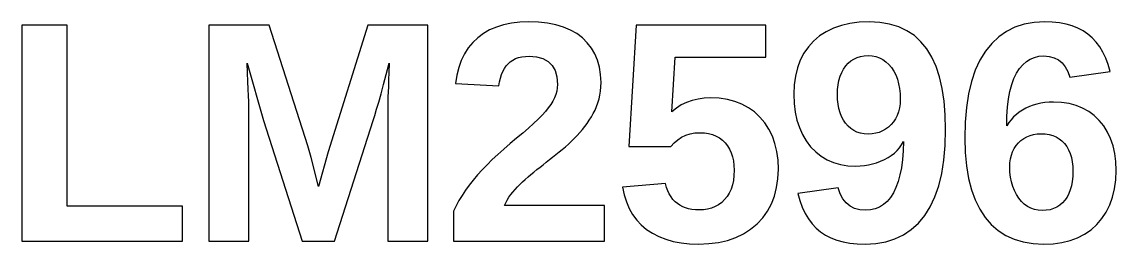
# Model space of a CAD drawing. Header units: metres. Extents: x -84 to 281, y -201 to 77.
# Drawn here: x -31.97 to -7.72, y 30.6 to 35.51 of the extents above; entities that cross this region are included whole.
import ezdxf

# ---------------------------------------------------------------- set-up
doc = ezdxf.new("R2010")
doc.units = ezdxf.units.M

msp = doc.modelspace()

# ---------------------------------------------------------------- linework, layer by layer
for p, q in [((-30.9744, 35.443), (-31.9746, 35.443)), ((-31.9746, 35.443), (-31.9746, 30.6656)), ((-30.9744, 31.4387), (-30.9744, 35.443)), ((-26.4928, 35.443), (-27.8321, 35.443)), ((-27.8321, 35.443), (-27.8321, 30.6656)), ((-25.6384, 32.7712), (-26.4928, 35.443)), ((-24.3092, 35.443), (-25.1874, 32.639)), ((-22.9767, 35.443), (-24.3092, 35.443)), ((-22.9767, 30.6656), (-22.9767, 35.443)), ((-21.2966, 35.4501), (-21.4581, 35.4002)), ((-21.1228, 35.4857), (-21.2966, 35.4501)), ((-20.9368, 35.5071), (-21.1228, 35.4857)), ((-20.7385, 35.5142), (-20.9368, 35.5071)), ((-20.5249, 35.507), (-20.7385, 35.5142)), ((-20.326, 35.4854), (-20.5249, 35.507)), ((-20.1418, 35.4494), (-20.326, 35.4854)), ((-19.9723, 35.3991), (-20.1418, 35.4494)), ((-18.357, 35.443), (-18.5231, 32.7543)), ((-15.4851, 35.443), (-18.357, 35.443)), ((-15.4851, 34.7344), (-15.4851, 35.443)), ((-13.8118, 35.4364), (-13.9879, 35.3758)), ((-13.621, 35.4796), (-13.8118, 35.4364)), ((-13.4155, 35.5056), (-13.621, 35.4796)), ((-13.1952, 35.5142), (-13.4155, 35.5056)), ((-12.9591, 35.5021), (-13.1952, 35.5142)), ((-12.7409, 35.4656), (-12.9591, 35.5021)), ((-12.5406, 35.4049), (-12.7409, 35.4656)), ((-9.76091, 35.4615), (-9.96474, 35.3956)), ((-9.54097, 35.501), (-9.76091, 35.4615)), ((-9.3049, 35.5142), (-9.54097, 35.501)), ((-9.13672, 35.5088), (-9.3049, 35.5142)), ((-8.979, 35.4924), (-9.13672, 35.5088)), ((-8.83171, 35.465), (-8.979, 35.4924)), ((-8.69489, 35.4268), (-8.83171, 35.465)), ((-8.5685, 35.3776), (-8.69489, 35.4268)), ((-21.7444, 35.2576), (-21.8692, 35.165)), ((-21.6074, 35.336), (-21.7444, 35.2576)), ((-21.4581, 35.4002), (-21.6074, 35.336)), ((-19.8175, 35.3343), (-19.9723, 35.3991)), ((-19.6773, 35.2551), (-19.8175, 35.3343)), ((-19.5517, 35.1616), (-19.6773, 35.2551)), ((-14.2958, 35.2028), (-14.4277, 35.0904)), ((-14.1492, 35.298), (-14.2958, 35.2028)), ((-13.9879, 35.3758), (-14.1492, 35.298)), ((-12.3582, 35.3199), (-12.5406, 35.4049)), ((-12.1938, 35.2106), (-12.3582, 35.3199)), ((-12.0472, 35.077), (-12.1938, 35.2106)), ((-10.324, 35.1846), (-10.4795, 35.0396)), ((-10.1524, 35.3033), (-10.324, 35.1846)), ((-9.96474, 35.3956), (-10.1524, 35.3033)), ((-8.45255, 35.3174), (-8.5685, 35.3776)), ((-8.34705, 35.2464), (-8.45255, 35.3174)), ((-8.25098, 35.1638), (-8.34705, 35.2464)), ((-22.0793, 34.9397), (-22.1639, 34.8077)), ((-21.9811, 35.0588), (-22.0793, 34.9397)), ((-21.8692, 35.165), (-21.9811, 35.0588)), ((-19.442, 35.055), (-19.5517, 35.1616)), ((-19.3491, 34.9368), (-19.442, 35.055)), ((-19.2732, 34.807), (-19.3491, 34.9368)), ((-14.5433, 34.9626), (-14.6411, 34.8214)), ((-14.4277, 35.0904), (-14.5433, 34.9626)), ((-11.9186, 34.9192), (-12.0472, 35.077)), ((-10.4795, 35.0396), (-10.6188, 34.8683)), ((-8.16325, 35.0692), (-8.25098, 35.1638)), ((-8.08392, 34.9626), (-8.16325, 35.0692)), ((-8.01297, 34.8439), (-8.08392, 34.9626)), ((-22.1639, 34.8077), (-22.2349, 34.6629)), ((-21.0941, 34.6708), (-21.0334, 34.701)), ((-21.0334, 34.701), (-20.9668, 34.7245)), ((-20.9668, 34.7245), (-20.8943, 34.7413)), ((-20.8943, 34.7413), (-20.8159, 34.7514)), ((-20.8159, 34.7514), (-20.7317, 34.7547)), ((-20.7317, 34.7547), (-20.5653, 34.742)), ((-20.5653, 34.742), (-20.4245, 34.7038)), ((-20.4245, 34.7038), (-20.3092, 34.6401)), ((-19.2141, 34.6656), (-19.2732, 34.807)), ((-17.5704, 33.5273), (-17.4924, 34.7344)), ((-17.4924, 34.7344), (-15.4851, 34.7344)), ((-14.6411, 34.8214), (-14.7211, 34.6667)), ((-13.6011, 34.6515), (-13.5356, 34.6935)), ((-13.5356, 34.6935), (-13.4646, 34.7262)), ((-13.4646, 34.7262), (-13.3882, 34.7496)), ((-13.3882, 34.7496), (-13.3063, 34.7636)), ((-13.3063, 34.7636), (-13.2189, 34.7683)), ((-13.2189, 34.7683), (-13.1295, 34.7629)), ((-13.1295, 34.7629), (-13.0453, 34.7468)), ((-13.0453, 34.7468), (-12.9662, 34.72)), ((-12.9662, 34.72), (-12.8923, 34.6824)), ((-12.8923, 34.6824), (-12.8237, 34.6342)), ((-11.8075, 34.7369), (-11.9186, 34.9192)), ((-11.7135, 34.5303), (-11.8075, 34.7369)), ((-10.6188, 34.8683), (-10.7407, 34.6708)), ((-9.70944, 34.6364), (-9.62346, 34.6911)), ((-9.62346, 34.6911), (-9.53078, 34.7302)), ((-9.53078, 34.7302), (-9.43137, 34.7537)), ((-9.43137, 34.7537), (-9.32526, 34.7615)), ((-9.32526, 34.7615), (-9.20389, 34.7519)), ((-9.20389, 34.7519), (-9.09552, 34.723)), ((-9.09552, 34.723), (-9.00017, 34.675)), ((-7.95039, 34.7132), (-8.01297, 34.8439)), ((-7.89618, 34.5705), (-7.95039, 34.7132)), ((-26.9736, 34.3882), (-26.9845, 34.6021)), ((-26.9845, 34.6021), (-26.6216, 33.3307)), ((-23.8974, 34.3528), (-23.8311, 34.6021)), ((-23.8311, 34.6021), (-23.8393, 34.4022)), ((-22.2922, 34.5052), (-22.3359, 34.3346)), ((-22.2349, 34.6629), (-22.2922, 34.5052)), ((-21.3151, 34.4191), (-21.2806, 34.4829)), ((-21.2806, 34.4829), (-21.2416, 34.5399)), ((-21.2416, 34.5399), (-21.1979, 34.5903)), ((-21.1979, 34.5903), (-21.1489, 34.6339)), ((-21.1489, 34.6339), (-21.0941, 34.6708)), ((-20.3092, 34.6401), (-20.2196, 34.551)), ((-20.2196, 34.551), (-20.1556, 34.4364)), ((-19.1719, 34.5125), (-19.2141, 34.6656)), ((-19.1465, 34.3478), (-19.1719, 34.5125)), ((-14.7834, 34.4986), (-14.8278, 34.3171)), ((-14.7211, 34.6667), (-14.7834, 34.4986)), ((-13.8045, 34.3943), (-13.7638, 34.4704)), ((-13.7638, 34.4704), (-13.7157, 34.5394)), ((-13.7157, 34.5394), (-13.6611, 34.6001)), ((-13.6611, 34.6001), (-13.6011, 34.6515)), ((-12.8237, 34.6342), (-12.7602, 34.5752)), ((-12.7602, 34.5752), (-12.7019, 34.5055)), ((-12.7019, 34.5055), (-12.6502, 34.4267)), ((-11.6366, 34.2992), (-11.7135, 34.5303)), ((-10.8438, 34.4476), (-10.9282, 34.1985)), ((-10.7407, 34.6708), (-10.8438, 34.4476)), ((-9.92711, 34.3784), (-9.86127, 34.48)), ((-9.86127, 34.48), (-9.78871, 34.566)), ((-9.78871, 34.566), (-9.70944, 34.6364)), ((-9.00017, 34.675), (-8.91783, 34.6076)), ((-8.91783, 34.6076), (-8.8485, 34.5211)), ((-8.8485, 34.5211), (-8.79218, 34.4153)), ((-7.85036, 34.4157), (-7.89618, 34.5705)), ((-26.9645, 34.1961), (-26.9736, 34.3882)), ((-23.9585, 34.1261), (-23.8974, 34.3528)), ((-23.8462, 34.2287), (-23.852, 34.0817)), ((-23.8393, 34.4022), (-23.8462, 34.2287)), ((-22.3359, 34.3346), (-22.366, 34.1512)), ((-21.3905, 34.1875), (-21.37, 34.2714)), ((-21.37, 34.2714), (-21.3449, 34.3486)), ((-21.3449, 34.3486), (-21.3151, 34.4191)), ((-20.1556, 34.4364), (-20.1172, 34.2963)), ((-20.1172, 34.2963), (-20.1044, 34.1308)), ((-19.1381, 34.1715), (-19.1465, 34.3478)), ((-14.8278, 34.3171), (-14.8545, 34.1222)), ((-13.8823, 34.1234), (-13.8638, 34.2208)), ((-13.8638, 34.2208), (-13.8378, 34.3111)), ((-13.8378, 34.3111), (-13.8045, 34.3943)), ((-12.6502, 34.4267), (-12.6064, 34.3405)), ((-12.6064, 34.3405), (-12.5706, 34.2469)), ((-12.5706, 34.2469), (-12.5427, 34.146)), ((-11.5768, 34.0437), (-11.6366, 34.2992)), ((-10.9282, 34.1985), (-10.9938, 33.9236)), ((-10.0342, 34.127), (-9.98512, 34.2608)), ((-9.98512, 34.2608), (-9.92711, 34.3784)), ((-8.79218, 34.4153), (-8.74886, 34.2902)), ((-8.74886, 34.2902), (-7.85036, 34.4157)), ((-26.957, 34.0257), (-26.9645, 34.1961)), ((-26.9512, 33.877), (-26.957, 34.0257)), ((-24.0145, 33.9219), (-23.9585, 34.1261)), ((-23.8566, 33.9611), (-23.86, 33.8669)), ((-23.852, 34.0817), (-23.8566, 33.9611)), ((-22.366, 34.1512), (-21.4064, 34.0969)), ((-21.4064, 34.0969), (-21.3905, 34.1875)), ((-20.1209, 33.9847), (-20.1415, 33.911)), ((-20.1086, 34.058), (-20.1209, 33.9847)), ((-20.1044, 34.1308), (-20.1086, 34.058)), ((-19.1624, 33.8956), (-19.1489, 33.985)), ((-19.1489, 33.985), (-19.1408, 34.0769)), ((-19.1408, 34.0769), (-19.1381, 34.1715)), ((-14.8545, 34.1222), (-14.8634, 33.9138)), ((-13.8971, 33.9071), (-13.8934, 34.0188)), ((-13.8934, 34.0188), (-13.8823, 34.1234)), ((-12.5427, 34.146), (-12.5228, 34.0376)), ((-12.5228, 34.0376), (-12.5109, 33.9218)), ((-11.5341, 33.7638), (-11.5768, 34.0437)), ((-10.1056, 33.8109), (-10.0744, 33.9771)), ((-10.0744, 33.9771), (-10.0342, 34.127)), ((-26.9471, 33.75), (-26.9512, 33.877)), ((-26.9446, 33.6447), (-26.9471, 33.75)), ((-24.1111, 33.5811), (-24.0653, 33.7402)), ((-24.0653, 33.7402), (-24.0145, 33.9219)), ((-23.8638, 33.7298), (-23.8642, 33.7017)), ((-23.8633, 33.7579), (-23.8638, 33.7298)), ((-23.8623, 33.7992), (-23.8633, 33.7579)), ((-23.86, 33.8669), (-23.8623, 33.7992)), ((-20.2074, 33.7624), (-20.2527, 33.6874)), ((-20.1703, 33.8369), (-20.2074, 33.7624)), ((-20.1415, 33.911), (-20.1703, 33.8369)), ((-19.2353, 33.6434), (-19.2056, 33.7249)), ((-19.2056, 33.7249), (-19.1813, 33.8089)), ((-19.1813, 33.8089), (-19.1624, 33.8956)), ((-17.2422, 33.7328), (-17.3586, 33.6768)), ((-17.1187, 33.7764), (-17.2422, 33.7328)), ((-16.9881, 33.8076), (-17.1187, 33.7764)), ((-16.8504, 33.8262), (-16.9881, 33.8076)), ((-16.7058, 33.8325), (-16.8504, 33.8262)), ((-16.5166, 33.8238), (-16.7058, 33.8325)), ((-16.3386, 33.7979), (-16.5166, 33.8238)), ((-16.1718, 33.7546), (-16.3386, 33.7979)), ((-16.016, 33.6941), (-16.1718, 33.7546)), ((-14.8634, 33.9138), (-14.8558, 33.7108)), ((-13.8934, 33.7969), (-13.8971, 33.9071)), ((-13.8824, 33.6933), (-13.8934, 33.7969)), ((-12.5069, 33.7986), (-12.511, 33.7017)), ((-12.5109, 33.9218), (-12.5069, 33.7986)), ((-11.5084, 33.4594), (-11.5341, 33.7638)), ((-10.9938, 33.9236), (-11.0407, 33.6229)), ((-10.1279, 33.6286), (-10.1056, 33.8109)), ((-9.3887, 33.716), (-9.47638, 33.6966)), ((-9.29813, 33.7298), (-9.3887, 33.716)), ((-9.20464, 33.7381), (-9.29813, 33.7298)), ((-9.10825, 33.7409), (-9.20464, 33.7381)), ((-8.93062, 33.7326), (-9.10825, 33.7409)), ((-8.76392, 33.7077), (-8.93062, 33.7326)), ((-26.9438, 33.5612), (-26.9446, 33.6447)), ((-26.9438, 30.6656), (-26.9438, 33.5612)), ((-24.1517, 33.4446), (-24.1111, 33.5811)), ((-23.865, 33.5893), (-23.8651, 33.5612)), ((-23.8651, 33.5612), (-23.8651, 30.6656)), ((-23.8649, 33.6174), (-23.865, 33.5893)), ((-23.8647, 33.6455), (-23.8649, 33.6174)), ((-23.8645, 33.6736), (-23.8647, 33.6455)), ((-23.8642, 33.7017), (-23.8645, 33.6736)), ((-20.3699, 33.5336), (-20.4459, 33.4493)), ((-20.3062, 33.6121), (-20.3699, 33.5336)), ((-20.2527, 33.6874), (-20.3062, 33.6121)), ((-19.352, 33.4131), (-19.3096, 33.488)), ((-19.3096, 33.488), (-19.2703, 33.5646)), ((-19.2703, 33.5646), (-19.2353, 33.6434)), ((-17.468, 33.6083), (-17.5704, 33.5273)), ((-17.3586, 33.6768), (-17.468, 33.6083)), ((-15.8715, 33.6162), (-16.016, 33.6941)), ((-15.738, 33.5211), (-15.8715, 33.6162)), ((-15.6157, 33.4086), (-15.738, 33.5211)), ((-14.8558, 33.7108), (-14.8331, 33.5201)), ((-14.8331, 33.5201), (-14.7952, 33.3418)), ((-13.8641, 33.596), (-13.8824, 33.6933)), ((-13.8384, 33.5052), (-13.8641, 33.596)), ((-13.8054, 33.4208), (-13.8384, 33.5052)), ((-12.544, 33.5251), (-12.5728, 33.4454)), ((-12.5234, 33.6105), (-12.544, 33.5251)), ((-12.511, 33.7017), (-12.5234, 33.6105)), ((-11.0407, 33.6229), (-11.0688, 33.2964)), ((-10.1413, 33.4301), (-10.1279, 33.6286)), ((-9.86726, 33.5181), (-9.93266, 33.4672)), ((-9.79703, 33.5641), (-9.86726, 33.5181)), ((-9.72195, 33.6053), (-9.79703, 33.5641)), ((-9.64301, 33.6413), (-9.72195, 33.6053)), ((-9.56114, 33.6717), (-9.64301, 33.6413)), ((-9.47638, 33.6966), (-9.56114, 33.6717)), ((-8.60815, 33.6662), (-8.76392, 33.7077)), ((-8.46333, 33.608), (-8.60815, 33.6662)), ((-8.32944, 33.5333), (-8.46333, 33.608)), ((-8.20648, 33.442), (-8.32944, 33.5333)), ((-26.6216, 33.3307), (-25.7604, 30.6656)), ((-25.0484, 30.6656), (-24.1871, 33.3307)), ((-24.1871, 33.3307), (-24.1517, 33.4446)), ((-20.6347, 33.2633), (-20.7475, 33.1616)), ((-20.5342, 33.3592), (-20.6347, 33.2633)), ((-20.4459, 33.4493), (-20.5342, 33.3592)), ((-19.4973, 33.1987), (-19.4458, 33.2684)), ((-19.4458, 33.2684), (-19.3974, 33.3399)), ((-19.3974, 33.3399), (-19.352, 33.4131)), ((-15.5073, 33.2813), (-15.6157, 33.4086)), ((-15.4156, 33.1415), (-15.5073, 33.2813)), ((-14.7952, 33.3418), (-14.7422, 33.1759)), ((-13.7651, 33.3428), (-13.8054, 33.4208)), ((-13.7174, 33.2713), (-13.7651, 33.3428)), ((-13.6631, 33.2079), (-13.7174, 33.2713)), ((-12.7087, 33.2408), (-12.7684, 33.1855)), ((-12.6552, 33.3032), (-12.7087, 33.2408)), ((-12.6099, 33.3714), (-12.6552, 33.3032)), ((-12.5728, 33.4454), (-12.6099, 33.3714)), ((-11.4999, 33.1306), (-11.5084, 33.4594)), ((-11.0688, 33.2964), (-11.0782, 32.9441)), ((-10.1458, 33.2154), (-10.1413, 33.4301)), ((-10.0998, 33.2856), (-10.1458, 33.2154)), ((-10.0489, 33.351), (-10.0998, 33.2856)), ((-9.99321, 33.4115), (-10.0489, 33.351)), ((-9.93266, 33.4672), (-9.99321, 33.4115)), ((-8.09445, 33.334), (-8.20648, 33.442)), ((-7.99551, 33.2118), (-8.09445, 33.334)), ((-20.8725, 33.0541), (-21.0097, 32.9407)), ((-20.7475, 33.1616), (-20.8725, 33.0541)), ((-19.7313, 32.9361), (-19.6694, 32.9997)), ((-19.6694, 32.9997), (-19.6094, 33.0645)), ((-19.6094, 33.0645), (-19.5518, 33.1307)), ((-19.5518, 33.1307), (-19.4973, 33.1987)), ((-17.3523, 32.9621), (-17.2598, 33.0061)), ((-17.2598, 33.0061), (-17.1613, 33.0376)), ((-17.1613, 33.0376), (-17.0569, 33.0565)), ((-17.0569, 33.0565), (-16.9465, 33.0628)), ((-16.9465, 33.0628), (-16.8471, 33.0582)), ((-16.8471, 33.0582), (-16.7542, 33.0444)), ((-16.7542, 33.0444), (-16.6677, 33.0213)), ((-16.6677, 33.0213), (-16.5878, 32.9892)), ((-16.5878, 32.9892), (-16.5144, 32.9477)), ((-15.3405, 32.9893), (-15.4156, 33.1415)), ((-15.2822, 32.8246), (-15.3405, 32.9893)), ((-14.7422, 33.1759), (-14.674, 33.0224)), ((-14.674, 33.0224), (-14.5906, 32.8813)), ((-13.6031, 33.1542), (-13.6631, 33.2079)), ((-13.5372, 33.1103), (-13.6031, 33.1542)), ((-13.4655, 33.0762), (-13.5372, 33.1103)), ((-13.388, 33.0518), (-13.4655, 33.0762)), ((-13.3047, 33.0371), (-13.388, 33.0518)), ((-13.2155, 33.0323), (-13.3047, 33.0371)), ((-13.1305, 33.0365), (-13.2155, 33.0323)), ((-13.0496, 33.0493), (-13.1305, 33.0365)), ((-12.973, 33.0706), (-13.0496, 33.0493)), ((-12.9006, 33.1003), (-12.973, 33.0706)), ((-12.8324, 33.1386), (-12.9006, 33.1003)), ((-12.7684, 33.1855), (-12.8324, 33.1386)), ((-11.5094, 32.7804), (-11.4999, 33.1306)), ((-9.7023, 32.9732), (-9.63013, 33.002)), ((-9.63013, 33.002), (-9.55284, 33.0226)), ((-9.55284, 33.0226), (-9.47043, 33.0349)), ((-9.47043, 33.0349), (-9.3829, 33.0391)), ((-9.3829, 33.0391), (-9.29181, 33.0347)), ((-9.29181, 33.0347), (-9.20645, 33.0215)), ((-9.20645, 33.0215), (-9.12685, 32.9995)), ((-9.12685, 32.9995), (-9.05298, 32.9688)), ((-7.91179, 33.0777), (-7.99551, 33.2118)), ((-7.84328, 32.9317), (-7.91179, 33.0777)), ((-25.5638, 32.5135), (-25.6384, 32.7712)), ((-21.1553, 32.8203), (-21.2936, 32.7013)), ((-21.0097, 32.9407), (-21.1553, 32.8203)), ((-19.9976, 32.6933), (-19.9282, 32.7522)), ((-19.9282, 32.7522), (-19.8607, 32.8123)), ((-19.8607, 32.8123), (-19.7951, 32.8736)), ((-19.7951, 32.8736), (-19.7313, 32.9361)), ((-18.5231, 32.7543), (-17.5941, 32.7543)), ((-17.5941, 32.7543), (-17.5195, 32.8361)), ((-17.5195, 32.8361), (-17.4388, 32.9054)), ((-17.4388, 32.9054), (-17.3523, 32.9621)), ((-16.5144, 32.9477), (-16.4475, 32.8971)), ((-16.4475, 32.8971), (-16.3871, 32.8373)), ((-16.3871, 32.8373), (-16.334, 32.7698)), ((-16.334, 32.7698), (-16.2891, 32.6961)), ((-15.2405, 32.6475), (-15.2822, 32.8246)), ((-14.5906, 32.8813), (-14.4921, 32.7525)), ((-14.4921, 32.7525), (-14.3808, 32.6387)), ((-12.5228, 32.7298), (-12.4759, 32.7957)), ((-12.4759, 32.7957), (-12.4357, 32.8661)), ((-12.4357, 32.8661), (-12.4419, 32.6586)), ((-11.5378, 32.4564), (-11.5094, 32.7804)), ((-11.0782, 32.9441), (-11.069, 32.6235)), ((-9.98109, 32.7114), (-9.93848, 32.777)), ((-9.93848, 32.777), (-9.88811, 32.8373)), ((-9.88811, 32.8373), (-9.83128, 32.8909)), ((-9.83128, 32.8909), (-9.76935, 32.9361)), ((-9.76935, 32.9361), (-9.7023, 32.9732)), ((-9.05298, 32.9688), (-8.98486, 32.9292)), ((-8.98486, 32.9292), (-8.92249, 32.8809)), ((-8.92249, 32.8809), (-8.86586, 32.8238)), ((-8.86586, 32.8238), (-8.81592, 32.7584)), ((-8.81592, 32.7584), (-8.77367, 32.6851)), ((-7.79001, 32.7738), (-7.84328, 32.9317)), ((-7.75195, 32.604), (-7.79001, 32.7738)), ((-25.401, 31.8727), (-25.5638, 32.5135)), ((-25.1874, 32.639), (-25.401, 31.8727)), ((-21.4246, 32.5837), (-21.5484, 32.4674)), ((-21.2936, 32.7013), (-21.4246, 32.5837)), ((-20.2825, 32.466), (-20.2119, 32.5221)), ((-20.2119, 32.5221), (-20.1407, 32.5786)), ((-20.1407, 32.5786), (-20.0688, 32.6356)), ((-20.0688, 32.6356), (-19.9976, 32.6933)), ((-16.2891, 32.6961), (-16.2523, 32.6163)), ((-16.2523, 32.6163), (-16.2238, 32.5303)), ((-16.2238, 32.5303), (-16.2033, 32.4382)), ((-15.2155, 32.4579), (-15.2405, 32.6475)), ((-14.3808, 32.6387), (-14.2588, 32.5425)), ((-14.2588, 32.5425), (-14.1262, 32.4637)), ((-12.8578, 32.4677), (-12.7774, 32.5112)), ((-12.7774, 32.5112), (-12.7037, 32.5591)), ((-12.7037, 32.5591), (-12.6366, 32.6115)), ((-12.6366, 32.6115), (-12.5764, 32.6684)), ((-12.5764, 32.6684), (-12.5228, 32.7298)), ((-12.4419, 32.6586), (-12.4566, 32.4662)), ((-11.069, 32.6235), (-11.0412, 32.3262)), ((-10.0625, 32.4825), (-10.0431, 32.5641)), ((-10.0431, 32.5641), (-10.016, 32.6404)), ((-10.016, 32.6404), (-9.98109, 32.7114)), ((-8.77367, 32.6851), (-8.73911, 32.604)), ((-8.73911, 32.604), (-8.71222, 32.5152)), ((-8.71222, 32.5152), (-8.69301, 32.4185)), ((-7.72911, 32.4223), (-7.75195, 32.604)), ((-21.6648, 32.3526), (-21.7741, 32.2391)), ((-21.5484, 32.4674), (-21.6648, 32.3526)), ((-20.5588, 32.2456), (-20.4907, 32.3001)), ((-20.4907, 32.3001), (-20.4219, 32.355)), ((-20.4219, 32.355), (-20.3525, 32.4103)), ((-20.3525, 32.4103), (-20.2825, 32.466)), ((-16.2033, 32.4382), (-16.1911, 32.3399)), ((-16.1911, 32.3399), (-16.187, 32.2355)), ((-15.2071, 32.2558), (-15.2155, 32.4579)), ((-14.1262, 32.4637), (-13.9831, 32.4024)), ((-13.9831, 32.4024), (-13.8294, 32.3586)), ((-13.8294, 32.3586), (-13.6651, 32.3324)), ((-13.6651, 32.3324), (-13.4902, 32.3236)), ((-13.4902, 32.3236), (-13.3942, 32.3266)), ((-13.3942, 32.3266), (-13.3002, 32.3354)), ((-13.3002, 32.3354), (-13.208, 32.3501)), ((-13.208, 32.3501), (-13.1176, 32.3707)), ((-13.1176, 32.3707), (-13.0292, 32.3972)), ((-13.0292, 32.3972), (-12.9426, 32.4295)), ((-12.9426, 32.4295), (-12.8578, 32.4677)), ((-12.4798, 32.2888), (-12.5116, 32.1266)), ((-12.4566, 32.4662), (-12.4798, 32.2888)), ((-11.5852, 32.1585), (-11.5378, 32.4564)), ((-11.0412, 32.3262), (-10.9951, 32.0522)), ((-10.078, 32.3033), (-10.0741, 32.3956)), ((-10.0739, 32.1871), (-10.078, 32.3033)), ((-10.0741, 32.3956), (-10.0625, 32.4825)), ((-8.69301, 32.4185), (-8.68149, 32.3139)), ((-8.68149, 32.3139), (-8.67766, 32.2016)), ((-7.7215, 32.2287), (-7.72911, 32.4223)), ((-21.9711, 32.0152), (-22.0598, 31.9025)), ((-21.876, 32.127), (-21.9711, 32.0152)), ((-21.7741, 32.2391), (-21.876, 32.127)), ((-20.8762, 31.9727), (-20.8162, 32.0276)), ((-20.8162, 32.0276), (-20.7544, 32.0823)), ((-20.7544, 32.0823), (-20.6909, 32.1369)), ((-20.6909, 32.1369), (-20.6257, 32.1913)), ((-20.6257, 32.1913), (-20.5588, 32.2456)), ((-16.1913, 32.1175), (-16.2043, 32.0077)), ((-16.187, 32.2355), (-16.1913, 32.1175)), ((-15.2457, 31.8472), (-15.2168, 32.0452)), ((-15.2168, 32.0452), (-15.2071, 32.2558)), ((-12.5116, 32.1266), (-12.5518, 31.9794)), ((-11.6516, 31.8867), (-11.5852, 32.1585)), ((-10.9951, 32.0522), (-10.9304, 31.8016)), ((-10.0618, 32.0768), (-10.0739, 32.1871)), ((-10.0415, 31.9723), (-10.0618, 32.0768)), ((-8.68132, 32.0899), (-8.69232, 31.9853)), ((-8.67766, 32.2016), (-8.68132, 32.0899)), ((-7.75638, 31.8196), (-7.73022, 32.0175)), ((-7.73022, 32.0175), (-7.7215, 32.2287)), ((-22.142, 31.789), (-22.2178, 31.6747)), ((-22.0598, 31.9025), (-22.142, 31.789)), ((-21.0943, 31.7499), (-21.0447, 31.8068)), ((-21.0447, 31.8068), (-20.9911, 31.8625)), ((-20.9911, 31.8625), (-20.9345, 31.9177)), ((-20.9345, 31.9177), (-20.8762, 31.9727)), ((-17.7094, 31.9371), (-18.6622, 31.8591)), ((-18.6622, 31.8591), (-18.6263, 31.6897)), ((-17.6857, 31.8533), (-17.7094, 31.9371)), ((-17.6573, 31.7763), (-17.6857, 31.8533)), ((-17.6243, 31.7061), (-17.6573, 31.7763)), ((-16.2562, 31.8126), (-16.2951, 31.7272)), ((-16.2259, 31.9061), (-16.2562, 31.8126)), ((-16.2043, 32.0077), (-16.2259, 31.9061)), ((-15.294, 31.6618), (-15.2457, 31.8472)), ((-13.8835, 31.8456), (-14.7786, 31.7201)), ((-13.8387, 31.7133), (-13.8835, 31.8456)), ((-12.6005, 31.8473), (-12.6578, 31.7303)), ((-12.5518, 31.9794), (-12.6005, 31.8473)), ((-11.7369, 31.6412), (-11.6516, 31.8867)), ((-10.9304, 31.8016), (-10.8473, 31.5742)), ((-10.0132, 31.8737), (-10.0415, 31.9723)), ((-9.97676, 31.7811), (-10.0132, 31.8737)), ((-9.93222, 31.6943), (-9.97676, 31.7811)), ((-8.73633, 31.7975), (-8.76933, 31.7143)), ((-8.71066, 31.8878), (-8.73633, 31.7975)), ((-8.69232, 31.9853), (-8.71066, 31.8878)), ((-7.79997, 31.6352), (-7.75638, 31.8196)), ((-22.2872, 31.5596), (-22.3501, 31.4436)), ((-22.2178, 31.6747), (-22.2872, 31.5596)), ((-21.2518, 31.5113), (-21.2186, 31.5726)), ((-21.2186, 31.5726), (-21.1812, 31.6328)), ((-21.1812, 31.6328), (-21.1398, 31.6919)), ((-21.1398, 31.6919), (-21.0943, 31.7499)), ((-18.6263, 31.6897), (-18.577, 31.5321)), ((-18.577, 31.5321), (-18.5142, 31.3864)), ((-17.5865, 31.6426), (-17.6243, 31.7061)), ((-17.544, 31.586), (-17.5865, 31.6426)), ((-17.4969, 31.5361), (-17.544, 31.586)), ((-17.445, 31.4929), (-17.4969, 31.5361)), ((-16.3989, 31.5811), (-16.4624, 31.5208)), ((-16.3427, 31.6501), (-16.3989, 31.5811)), ((-16.2951, 31.7272), (-16.3427, 31.6501)), ((-15.3616, 31.4891), (-15.294, 31.6618)), ((-14.7786, 31.7201), (-14.7318, 31.5599)), ((-14.7318, 31.5599), (-14.6764, 31.4125)), ((-13.7797, 31.6014), (-13.8387, 31.7133)), ((-13.7066, 31.5099), (-13.7797, 31.6014)), ((-12.7959, 31.5426), (-12.8763, 31.4722)), ((-12.7231, 31.6286), (-12.7959, 31.5426)), ((-12.6578, 31.7303), (-12.7231, 31.6286)), ((-11.8412, 31.4218), (-11.7369, 31.6412)), ((-10.8473, 31.5742), (-10.7456, 31.3702)), ((-9.87961, 31.6133), (-9.93222, 31.6943)), ((-9.8204, 31.5409), (-9.87961, 31.6133)), ((-9.75616, 31.4796), (-9.8204, 31.5409)), ((-8.85735, 31.5692), (-8.91161, 31.5085)), ((-8.80968, 31.6382), (-8.85735, 31.5692)), ((-8.76933, 31.7143), (-8.80968, 31.6382)), ((-7.86099, 31.4642), (-7.79997, 31.6352)), ((-28.4111, 31.4387), (-30.9744, 31.4387)), ((-28.4111, 30.6656), (-28.4111, 31.4387)), ((-22.3501, 31.4436), (-22.4066, 31.3268)), ((-22.4066, 31.3268), (-22.4066, 30.6656)), ((-21.281, 31.4489), (-21.2518, 31.5113)), ((-19.0635, 31.4489), (-21.281, 31.4489)), ((-19.0635, 30.6656), (-19.0635, 31.4489)), ((-18.5142, 31.3864), (-18.4379, 31.2524)), ((-17.3887, 31.4561), (-17.445, 31.4929)), ((-17.3284, 31.4249), (-17.3887, 31.4561)), ((-17.2641, 31.3993), (-17.3284, 31.4249)), ((-17.1958, 31.3795), (-17.2641, 31.3993)), ((-17.1235, 31.3653), (-17.1958, 31.3795)), ((-17.0472, 31.3568), (-17.1235, 31.3653)), ((-16.9669, 31.3539), (-17.0472, 31.3568)), ((-16.8681, 31.3586), (-16.9669, 31.3539)), ((-16.7752, 31.3725), (-16.8681, 31.3586)), ((-16.6882, 31.3957), (-16.7752, 31.3725)), ((-16.607, 31.4281), (-16.6882, 31.3957)), ((-16.5318, 31.4698), (-16.607, 31.4281)), ((-16.4624, 31.5208), (-16.5318, 31.4698)), ((-15.5546, 31.1818), (-15.4484, 31.3291)), ((-15.4484, 31.3291), (-15.3616, 31.4891)), ((-14.6764, 31.4125), (-14.6125, 31.2779)), ((-13.6194, 31.4387), (-13.7066, 31.5099)), ((-13.5181, 31.3878), (-13.6194, 31.4387)), ((-13.4027, 31.3573), (-13.5181, 31.3878)), ((-13.2732, 31.3471), (-13.4027, 31.3573)), ((-13.1626, 31.3549), (-13.2732, 31.3471)), ((-13.0596, 31.3784), (-13.1626, 31.3549)), ((-12.9642, 31.4175), (-13.0596, 31.3784)), ((-12.8763, 31.4722), (-12.9642, 31.4175)), ((-11.9644, 31.2285), (-11.8412, 31.4218)), ((-10.7456, 31.3702), (-10.6255, 31.1895)), ((-9.68686, 31.4295), (-9.75616, 31.4796)), ((-9.6125, 31.3905), (-9.68686, 31.4295)), ((-9.53311, 31.3627), (-9.6125, 31.3905)), ((-9.44865, 31.3459), (-9.53311, 31.3627)), ((-9.35915, 31.3404), (-9.44865, 31.3459)), ((-9.27003, 31.345), (-9.35915, 31.3404)), ((-9.18672, 31.3591), (-9.27003, 31.345)), ((-9.10922, 31.3824), (-9.18672, 31.3591)), ((-9.03754, 31.4151), (-9.10922, 31.3824)), ((-8.97166, 31.4571), (-9.03754, 31.4151)), ((-8.91161, 31.5085), (-8.97166, 31.4571)), ((-8.03537, 31.1626), (-7.93947, 31.3067)), ((-7.93947, 31.3067), (-7.86099, 31.4642)), ((-18.4379, 31.2524), (-18.3482, 31.1303)), ((-18.3482, 31.1303), (-18.2449, 31.0201)), ((-15.8224, 30.9279), (-15.6801, 31.0471)), ((-15.6801, 31.0471), (-15.5546, 31.1818)), ((-14.6125, 31.2779), (-14.54, 31.156)), ((-14.54, 31.156), (-14.4591, 31.047)), ((-14.4591, 31.047), (-14.3697, 30.9508)), ((-12.2617, 30.9196), (-12.1051, 31.0612)), ((-12.1051, 31.0612), (-11.9644, 31.2285)), ((-10.6255, 31.1895), (-10.4882, 31.0325)), ((-8.1487, 31.0318), (-8.03537, 31.1626)), ((-18.2449, 31.0201), (-18.1281, 30.9216)), ((-18.1281, 30.9216), (-17.9987, 30.8357)), ((-17.9987, 30.8357), (-17.8577, 30.763)), ((-16.15, 30.7445), (-15.979, 30.827)), ((-15.979, 30.827), (-15.8224, 30.9279)), ((-14.3697, 30.9508), (-14.2717, 30.8674)), ((-14.2717, 30.8674), (-14.164, 30.7959)), ((-12.6226, 30.7137), (-12.4342, 30.8038)), ((-12.4342, 30.8038), (-12.2617, 30.9196)), ((-10.4882, 31.0325), (-10.3349, 30.8997)), ((-10.3349, 30.8997), (-10.1656, 30.791)), ((-8.57468, 30.7395), (-8.41939, 30.8193)), ((-8.41939, 30.8193), (-8.2774, 30.9167)), ((-8.2774, 30.9167), (-8.1487, 31.0318)), ((-31.9746, 30.6656), (-28.4111, 30.6656)), ((-27.8321, 30.6656), (-26.9438, 30.6656)), ((-25.7604, 30.6656), (-25.0484, 30.6656)), ((-23.8651, 30.6656), (-22.9767, 30.6656)), ((-22.4066, 30.6656), (-19.0635, 30.6656)), ((-17.8577, 30.763), (-17.705, 30.7036)), ((-17.705, 30.7036), (-17.5405, 30.6573)), ((-17.5405, 30.6573), (-17.3644, 30.6243)), ((-17.3644, 30.6243), (-17.1765, 30.6044)), ((-17.1765, 30.6044), (-16.977, 30.5978)), ((-16.977, 30.5978), (-16.7488, 30.607)), ((-16.7488, 30.607), (-16.5349, 30.6345)), ((-16.5349, 30.6345), (-16.3353, 30.6803)), ((-16.3353, 30.6803), (-16.15, 30.7445)), ((-14.164, 30.7959), (-14.0451, 30.7354)), ((-14.0451, 30.7354), (-13.915, 30.6859)), ((-13.915, 30.6859), (-13.7738, 30.6473)), ((-13.7738, 30.6473), (-13.6215, 30.6198)), ((-13.6215, 30.6198), (-13.458, 30.6033)), ((-13.458, 30.6033), (-13.2834, 30.5978)), ((-13.2834, 30.5978), (-13.0472, 30.6107)), ((-13.0472, 30.6107), (-12.827, 30.6493)), ((-12.827, 30.6493), (-12.6226, 30.7137)), ((-10.1656, 30.791), (-9.98036, 30.7065)), ((-9.98036, 30.7065), (-9.77911, 30.6461)), ((-9.77911, 30.6461), (-9.56187, 30.6099)), ((-9.56187, 30.6099), (-9.32866, 30.5978)), ((-9.32866, 30.5978), (-9.12022, 30.6067)), ((-9.12022, 30.6067), (-8.92508, 30.6333)), ((-8.92508, 30.6333), (-8.74324, 30.6776)), ((-8.74324, 30.6776), (-8.57468, 30.7395))]:
    msp.add_line(p, q)

doc.saveas('drawing.dxf')
